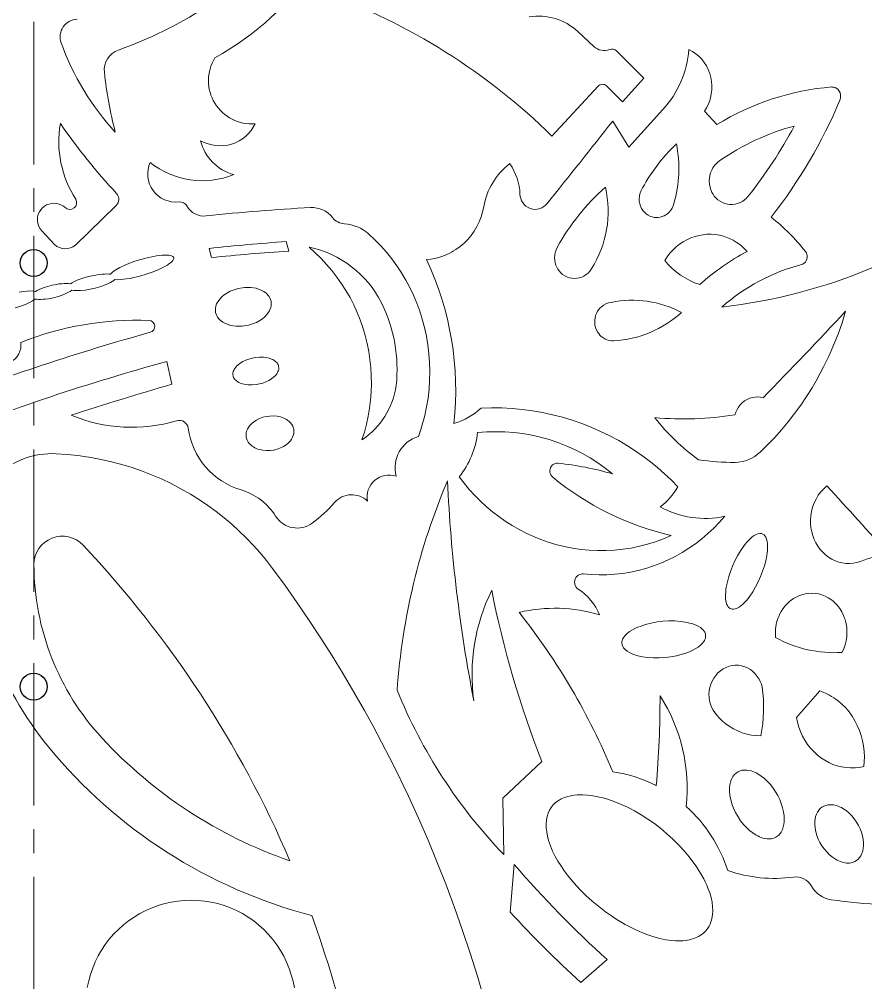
# Model space of a CAD drawing. Extents: x -234 to 858, y -95 to 532.
# Drawn here: x -126.12 to -94.94, y 71.43 to 106.94 of the extents above; entities that cross this region are included whole.
import ezdxf

# ---------------------------------------------------------------- set-up
doc = ezdxf.new("R2010")
doc.units = 0
doc.header["$LTSCALE"] = 7
doc.header["$MEASUREMENT"] = 0
doc.linetypes.add('CENTER2', pattern=[1.125, 0.75, -0.125, 0.125, -0.125])
for name, color, linetype, lineweight in [('1', 1, 'CENTER2', 15), ('3', 3, 'CONTINUOUS', 30), ('8', 250, 'CONTINUOUS', 15)]:
    doc.layers.add(name, color=color, linetype=linetype, lineweight=lineweight)

msp = doc.modelspace()

# ---------------------------------------------------------------- linework, layer by layer
at = {"layer": '1'}
msp.add_line((-125.5869, 7.089), (-125.5869, 136.0255), dxfattribs=at)
at = {"layer": '3'}
for centre in [(-125.5869, 97.9567), (-125.5869, 82.3434)]:
    msp.add_circle(centre, 0.5, dxfattribs=at)
at = {"layer": '8', "ltscale": 0.010154}
msp.add_line((-104.9512, 105.9356), (-105.5455, 106.4894), dxfattribs=at)
at = {"layer": '8', "ltscale": 0.017836}
msp.add_line((-103.1062, 104.7687), (-104.1178, 105.7751), dxfattribs=at)
at = {"layer": '8', "ltscale": 0.014729}
msp.add_line((-103.9026, 103.9002), (-103.1062, 104.7687), dxfattribs=at)
at = {"layer": '8', "ltscale": 0.031327}
msp.add_line((-106.4977, 102.6354), (-104.7949, 104.4742), dxfattribs=at)
at = {"layer": '8', "ltscale": 0.010338}
msp.add_line((-104.4898, 104.4827), (-103.9026, 103.9002), dxfattribs=at)
at = {"layer": '8', "ltscale": 0.023325}
msp.add_line((-102.4151, 103.6145), (-103.6581, 102.2228), dxfattribs=at)
at = {"layer": '8', "ltscale": 0.008452}
msp.add_line((-100.4214, 103.0576), (-100.8758, 103.5583), dxfattribs=at)
at = {"layer": '8', "ltscale": 0.014188}
msp.add_line((-103.6581, 102.2228), (-104.2563, 103.1875), dxfattribs=at)
at = {"layer": '8', "ltscale": 0.026184}
msp.add_line((-124.0498, 98.6129), (-122.5479, 100.0731), dxfattribs=at)
at = {"layer": '8', "ltscale": 0.008656}
msp.add_line((-125.2918, 99.144), (-124.8231, 98.6343), dxfattribs=at)
at = {"layer": '8', "ltscale": 0.004515}
msp.add_line((-116.1905, 98.3953), (-116.2838, 98.7442), dxfattribs=at)
at = {"layer": '8', "ltscale": 0.004397}
msp.add_line((-119.1232, 98.4962), (-119.0413, 98.1542), dxfattribs=at)
at = {"layer": '8', "ltscale": 0.010693}
msp.add_line((-120.6848, 94.3262), (-120.5028, 93.4903), dxfattribs=at)
at = {"layer": '8', "ltscale": 0.016356}
msp.add_line((-96.6239, 82.1884), (-97.4886, 81.2064), dxfattribs=at)
at = {"layer": '8', "ltscale": 0.024661}
msp.add_line((-108.3047, 78.2369), (-106.8686, 79.5897), dxfattribs=at)
at = {"layer": '8', "ltscale": 0.025963}
msp.add_line((-108.2715, 76.1602), (-108.3047, 78.2369), dxfattribs=at)
at = {"layer": '8', "ltscale": 0.022011}
msp.add_line((-107.8849, 75.7903), (-108.0337, 74.0357), dxfattribs=at)
at = {"layer": '8', "ltscale": 0.016071}
msp.add_line((-105.4319, 71.4486), (-104.4559, 72.2855), dxfattribs=at)
at = {"layer": '8'}
for points in [[(-100.8758, 103.5583), (-100.8068, 103.6701), (-100.7473, 103.7877), (-100.6978, 103.9101), (-100.6585, 104.0364), (-100.6262, 104.1868), (-100.6084, 104.3397), (-100.6053, 104.4936), (-100.6168, 104.647), (-100.6429, 104.7983), (-100.6835, 104.9459), (-100.7382, 105.0886), (-100.8057, 105.2232), (-100.886, 105.3501), (-100.9783, 105.4678), (-101.0818, 105.575), (-101.1954, 105.6705), (-101.3181, 105.7532), (-101.4486, 105.8222)], [(-95.8912, 103.9621), (-95.8712, 104.026), (-95.8627, 104.0957), (-95.8673, 104.1656), (-95.8849, 104.2329), (-95.9147, 104.2946), (-95.9555, 104.3486), (-96.0055, 104.3919), (-96.0628, 104.4225), (-96.1256, 104.4399), (-96.1896, 104.4425)], [(-100.3245, 101.7221), (-100.3903, 101.6712), (-100.4511, 101.6137), (-100.5063, 101.5505), (-100.5638, 101.4685), (-100.6122, 101.3797), (-100.6507, 101.2859), (-100.6787, 101.1885), (-100.6959, 101.0885), (-100.7021, 100.9871), (-100.6951, 100.8659), (-100.6726, 100.7471), (-100.6557, 100.6894), (-100.6349, 100.633), (-100.6015, 100.5603), (-100.5618, 100.491), (-100.5161, 100.4258), (-100.4519, 100.3518), (-100.3799, 100.2862), (-100.301, 100.2299), (-100.2163, 100.1837), (-100.1271, 100.1484), (-100.0347, 100.1244), (-99.9402, 100.1122), (-99.8447, 100.1119), (-99.7497, 100.1235), (-99.6565, 100.1469), (-99.5667, 100.1817), (-99.4814, 100.2275), (-99.4018, 100.2832), (-99.3289, 100.3482), (-99.2639, 100.4211)], [(-106.6721, 100.1483), (-106.7283, 100.0876), (-106.7934, 100.0353), (-106.8657, 99.9927), (-106.9431, 99.9611), (-107.0234, 99.9416), (-107.114, 99.9345), (-107.2043, 99.9428), (-107.2932, 99.9663), (-107.3779, 100.0043), (-107.4552, 100.0556), (-107.5223, 100.1182), (-107.5721, 100.1816), (-107.613, 100.2523), (-107.6441, 100.3285), (-107.6644, 100.408), (-107.6735, 100.4887)], [(-103.2228, 100.6027), (-103.2559, 100.5108), (-103.2762, 100.4151), (-103.2832, 100.3235), (-103.2784, 100.231), (-103.2619, 100.1397), (-103.2342, 100.0518), (-103.1956, 99.9695), (-103.147, 99.8938), (-103.0886, 99.8254), (-103.0215, 99.7654), (-102.9471, 99.7151), (-102.867, 99.6759), (-102.7976, 99.6526), (-102.726, 99.6377), (-102.6529, 99.6315), (-102.5789, 99.6342), (-102.5053, 99.6455), (-102.4337, 99.6654), (-102.3651, 99.6933), (-102.3003, 99.7291), (-102.2399, 99.7723), (-102.1738, 99.8334), (-102.1156, 99.9038), (-102.0666, 99.9816), (-102.0282, 100.0647), (-102.001, 100.1515)], [(-124.4261, 100.0002), (-124.4904, 100.0509), (-124.5613, 100.0928), (-124.6483, 100.1288), (-124.7399, 100.151), (-124.834, 100.1588), (-124.9287, 100.1519), (-125.0219, 100.1308), (-125.1098, 100.0963), (-125.1906, 100.049), (-125.2634, 99.9897), (-125.3262, 99.9193), (-125.3778, 99.8396), (-125.4164, 99.7538), (-125.441, 99.6638), (-125.4512, 99.5715), (-125.4466, 99.4785), (-125.4276, 99.3869), (-125.3948, 99.2987), (-125.3491, 99.217), (-125.2918, 99.144)], [(-109.0087, 100.0312), (-109.0493, 99.841), (-109.105, 99.6548), (-109.1757, 99.4738), (-109.2608, 99.2992), (-109.3598, 99.1322), (-109.472, 98.9739), (-109.533, 98.8984), (-109.597, 98.8254), (-109.6637, 98.7554), (-109.7333, 98.6882), (-109.8796, 98.5635), (-110.0355, 98.4514), (-110.1169, 98.4003), (-110.2003, 98.3526), (-110.2854, 98.3086), (-110.3723, 98.2681), (-110.5147, 98.211), (-110.6606, 98.1636), (-110.8092, 98.1261), (-110.9601, 98.0987), (-111.1124, 98.0815)], [(-111.4113, 91.5671), (-111.3248, 91.821), (-111.2481, 92.0782), (-111.1814, 92.3381), (-111.1137, 92.6586), (-111.061, 92.9819), (-111.0236, 93.3073), (-111.0015, 93.634), (-110.9948, 93.9614), (-111.0034, 94.2887), (-111.0275, 94.6152), (-111.0669, 94.9401), (-111.1216, 95.2627), (-111.1914, 95.5824), (-111.2727, 95.8857), (-111.3677, 96.1849), (-111.4762, 96.4793), (-111.5981, 96.7684), (-111.7331, 97.0515), (-111.881, 97.3279), (-112.0415, 97.5973), (-112.2142, 97.8588), (-112.3989, 98.112), (-112.5952, 98.3564), (-112.8026, 98.5913), (-113.0208, 98.8163), (-113.2492, 99.0309)], [(-99.3063, 98.3821), (-99.3662, 98.4471), (-99.4288, 98.5092), (-99.5164, 98.5873), (-99.6084, 98.6596), (-99.7045, 98.7259), (-99.8171, 98.793), (-99.934, 98.8518), (-100.0545, 98.9021), (-100.1782, 98.9435), (-100.3251, 98.9802), (-100.4744, 99.0044), (-100.6253, 99.016), (-100.7769, 99.0149), (-100.928, 99.0012), (-101.0777, 98.9749), (-101.2252, 98.9363), (-101.376, 98.883), (-101.5221, 98.8169), (-101.6627, 98.7385), (-101.7968, 98.6485), (-101.9236, 98.5475), (-102.0421, 98.4362), (-102.1517, 98.3154), (-102.2517, 98.186), (-102.3415, 98.0488)], [(-115.4432, 98.5369), (-115.2181, 98.3372), (-115.0026, 98.1273), (-114.7971, 97.9076), (-114.6021, 97.6786), (-114.4181, 97.4408), (-114.2453, 97.1947), (-114.0841, 96.9409), (-113.9349, 96.6798), (-113.798, 96.4121), (-113.6735, 96.1383), (-113.5618, 95.859), (-113.4631, 95.5748), (-113.3775, 95.2864), (-113.3054, 94.9951), (-113.2467, 94.7008), (-113.2015, 94.4041), (-113.1698, 94.1055), (-113.1518, 93.8058), (-113.1473, 93.5054), (-113.1565, 93.2052), (-113.1794, 92.9057), (-113.2157, 92.6075), (-113.2656, 92.3112), (-113.3288, 92.0175), (-113.4053, 91.7269), (-113.4949, 91.4401)], [(-106.3025, 98.5342), (-106.3466, 98.4401), (-106.378, 98.3409), (-106.3951, 98.2474), (-106.4009, 98.1523), (-106.3953, 98.057), (-106.3785, 97.9634), (-106.3506, 97.8729), (-106.3194, 97.8011), (-106.281, 97.7327), (-106.2361, 97.6689), (-106.1741, 97.5992), (-106.1039, 97.5379), (-106.0267, 97.4859), (-105.9439, 97.4442), (-105.8566, 97.4136), (-105.7662, 97.3948), (-105.6733, 97.3878), (-105.5799, 97.3929), (-105.4881, 97.4099), (-105.3999, 97.4384), (-105.3161, 97.4781), (-105.2376, 97.5284), (-105.1657, 97.5882), (-105.1016, 97.6566), (-105.0462, 97.7323)], [(-97.3, 97.9005), (-97.2497, 97.9194), (-97.2008, 97.9507), (-97.159, 97.9923), (-97.1259, 98.0424), (-97.1026, 98.0989), (-97.0905, 98.1589), (-97.0899, 98.2198), (-97.101, 98.2796), (-97.123, 98.3362), (-97.155, 98.386)], [(-122.5922, 97.3472), (-122.4922, 97.3427), (-122.3827, 97.3463), (-122.2742, 97.3558), (-122.1622, 97.3704), (-122.0328, 97.392), (-121.9022, 97.4184), (-121.6733, 97.4744), (-121.4455, 97.5415), (-121.2212, 97.6189), (-121.004, 97.7064), (-120.8998, 97.7537), (-120.8002, 97.8033), (-120.6636, 97.8807), (-120.6025, 97.9207), (-120.5476, 97.9614), (-120.5001, 98.0027), (-120.462, 98.044), (-120.4435, 98.0703), (-120.4306, 98.0958), (-120.423, 98.1281), (-120.4271, 98.1574), (-120.4431, 98.1829), (-120.46, 98.1976), (-120.4812, 98.2103), (-120.5367, 98.2302), (-120.6057, 98.2427), (-120.6766, 98.2482), (-120.7533, 98.249), (-120.8525, 98.2445), (-120.9552, 98.2349), (-121.0656, 98.2201), (-121.1782, 98.2011), (-121.4068, 98.1525), (-121.6363, 98.0917), (-121.8636, 98.0201), (-122.0857, 97.9385), (-122.2549, 97.8672), (-122.4132, 97.7908), (-122.5588, 97.708), (-122.6245, 97.6643), (-122.6828, 97.6199), (-122.7236, 97.5832), (-122.7564, 97.5469)], [(-122.7564, 97.5469), (-122.8243, 97.5516), (-122.8962, 97.5527), (-122.982, 97.5498), (-123.0703, 97.5434), (-123.1829, 97.5306), (-123.2966, 97.5133), (-123.5014, 97.4721), (-123.7034, 97.4189), (-123.8124, 97.3845), (-123.9184, 97.3464), (-124.0037, 97.3117), (-124.0846, 97.2746), (-124.1661, 97.231), (-124.2368, 97.1849)], [(-124.1835, 96.9527), (-124.1129, 96.9431), (-124.0355, 96.9387), (-123.9534, 96.9387), (-123.868, 96.9427), (-123.6917, 96.9607), (-123.5082, 96.9908), (-123.3255, 97.031), (-123.147, 97.0802), (-122.9758, 97.1382), (-122.8267, 97.2003), (-122.7575, 97.2345), (-122.6938, 97.2707), (-122.6379, 97.3084), (-122.5922, 97.3472)], [(-125.5167, 96.9086), (-125.6005, 96.9233), (-125.696, 96.9284), (-125.8316, 96.923), (-125.9745, 96.9066), (-126.1207, 96.8811)], [(-125.528, 96.63), (-125.471, 96.6211), (-125.4093, 96.6162), (-125.3285, 96.615), (-125.2444, 96.6185), (-125.1463, 96.6274), (-125.0468, 96.6409), (-124.8594, 96.6772), (-124.6744, 96.7262), (-124.576, 96.7581), (-124.4802, 96.7937), (-124.3995, 96.8279), (-124.3232, 96.8649), (-124.2483, 96.9074), (-124.1835, 96.9527)], [(-124.2368, 97.1849), (-124.3104, 97.1957), (-124.3907, 97.2001), (-124.4665, 97.1995), (-124.5448, 97.195), (-124.6434, 97.1849), (-124.7439, 97.1703), (-124.911, 97.1371), (-125.0754, 97.094), (-125.2341, 97.0415), (-125.3835, 96.9798), (-125.4528, 96.9454), (-125.5167, 96.9086)], [(-116.8437, 96.5517), (-116.8603, 96.6125), (-116.8848, 96.6706), (-116.9169, 96.7258), (-116.956, 96.7775), (-116.9896, 96.8137), (-117.0266, 96.8477), (-117.1094, 96.9082), (-117.2022, 96.9584), (-117.3027, 96.9984), (-117.3965, 97.0252), (-117.4939, 97.0443), (-117.5939, 97.0556), (-117.6686, 97.0592), (-117.7439, 97.0588), (-117.822, 97.0542), (-117.9, 97.0456), (-118.0523, 97.0171), (-118.2005, 96.9737), (-118.2728, 96.9464), (-118.3433, 96.9154), (-118.4103, 96.8815), (-118.475, 96.8441), (-118.5702, 96.779), (-118.6569, 96.7061), (-118.7331, 96.6258), (-118.7971, 96.5391), (-118.8237, 96.4936), (-118.8466, 96.4469), (-118.8746, 96.3692), (-118.891, 96.2895), (-118.8948, 96.2096), (-118.8856, 96.1315)], [(-126.2672, 96.2997), (-126.0611, 96.365), (-125.9613, 96.4021), (-125.8644, 96.4421), (-125.7413, 96.4999), (-125.6276, 96.5626), (-125.528, 96.63)], [(-118.8856, 96.1315), (-118.8688, 96.0707), (-118.8442, 96.0125), (-118.812, 95.9573), (-118.7727, 95.9056), (-118.739, 95.8694), (-118.7019, 95.8355), (-118.6188, 95.775), (-118.5258, 95.7247), (-118.4251, 95.6848), (-118.3311, 95.6579), (-118.2336, 95.639), (-118.1336, 95.6276), (-118.0588, 95.6241), (-117.9836, 95.6245), (-117.9055, 95.629), (-117.8276, 95.6376), (-117.6754, 95.6661), (-117.5274, 95.7095), (-117.4553, 95.7368), (-117.385, 95.7677), (-117.318, 95.8017), (-117.2535, 95.8391), (-117.1584, 95.9042), (-117.072, 95.9772), (-116.9959, 96.0574), (-116.9322, 96.1441), (-116.9056, 96.1896), (-116.8828, 96.2363), (-116.8548, 96.314), (-116.8384, 96.3937), (-116.8346, 96.4736), (-116.8437, 96.5517)], [(-104.3139, 96.5051), (-104.4114, 96.486), (-104.506, 96.4518), (-104.5954, 96.4035), (-104.6767, 96.3428), (-104.7285, 96.2929), (-104.7748, 96.2378), (-104.8154, 96.1783), (-104.8562, 96.1009), (-104.8878, 96.0185), (-104.9095, 95.9327), (-104.9211, 95.8453), (-104.922, 95.758), (-104.9125, 95.6714), (-104.8926, 95.5864), (-104.8627, 95.5041), (-104.8232, 95.426), (-104.7747, 95.3536), (-104.7286, 95.2994), (-104.6773, 95.2504), (-104.6213, 95.2073), (-104.5487, 95.1639), (-104.4709, 95.1299), (-104.3895, 95.106), (-104.3064, 95.093), (-104.223, 95.0909)], [(-98.8222, 90.9916), (-98.5506, 91.2566), (-98.288, 91.5312), (-98.0347, 91.8151), (-97.791, 92.108), (-97.557, 92.4094), (-97.333, 92.719), (-97.1192, 93.0364), (-96.9157, 93.3612), (-96.7676, 93.6134), (-96.6258, 93.8695), (-96.4902, 94.1293), (-96.3926, 94.3265), (-96.2986, 94.5256), (-96.2082, 94.7265), (-96.1213, 94.9293), (-95.9586, 95.3397), (-95.8105, 95.7563), (-95.6773, 96.1784)], [(-116.5642, 94.1461), (-116.5731, 94.1797), (-116.586, 94.2121), (-116.6028, 94.2433), (-116.6233, 94.2728), (-116.6743, 94.3266), (-116.7368, 94.3728), (-116.7781, 94.3964), (-116.8222, 94.4172), (-116.9173, 94.4504), (-117.0191, 94.4731), (-117.1254, 94.4855), (-117.1979, 94.4885), (-117.2712, 94.4874), (-117.4182, 94.4736), (-117.5405, 94.4506), (-117.6598, 94.4176), (-117.7748, 94.3747), (-117.884, 94.3221), (-117.982, 94.2619), (-118.0697, 94.1932), (-118.1102, 94.1544), (-118.1466, 94.1135), (-118.1761, 94.0742), (-118.2012, 94.0333), (-118.2194, 93.996), (-118.2336, 93.9578), (-118.2455, 93.906), (-118.2488, 93.8545), (-118.2434, 93.8043)], [(-118.2434, 93.8043), (-118.2344, 93.7707), (-118.2214, 93.7382), (-118.2046, 93.7071), (-118.184, 93.6775), (-118.1328, 93.6237), (-118.0702, 93.5775), (-118.0287, 93.554), (-117.9845, 93.5332), (-117.8893, 93.4999), (-117.7874, 93.4773), (-117.6809, 93.4649), (-117.6084, 93.4619), (-117.5351, 93.463), (-117.3881, 93.4768), (-117.2659, 93.4998), (-117.1467, 93.5328), (-117.0319, 93.5756), (-116.9229, 93.6283), (-116.8251, 93.6885), (-116.7376, 93.7571), (-116.6971, 93.796), (-116.6608, 93.8369), (-116.6314, 93.8762), (-116.6064, 93.9171), (-116.5882, 93.9544), (-116.5741, 93.9926), (-116.5622, 94.0444), (-116.5588, 94.0959), (-116.5642, 94.1461)], [(-98.721, 92.9894), (-98.8153, 93.0113), (-98.9123, 93.0212), (-99.01, 93.019), (-99.1062, 93.0046), (-99.2087, 92.9754), (-99.3069, 92.9325), (-99.3994, 92.8769), (-99.4846, 92.8097), (-99.5612, 92.7319), (-99.6247, 92.6498), (-99.6792, 92.5599), (-99.7235, 92.4643), (-99.757, 92.3648)], [(-116.0068, 91.8168), (-116.0183, 91.8713), (-116.0445, 91.9424), (-116.0821, 92.0092), (-116.1301, 92.0708), (-116.1872, 92.1264), (-116.2284, 92.1587), (-116.2724, 92.1882), (-116.3224, 92.2165), (-116.375, 92.2414), (-116.4327, 92.2639), (-116.4924, 92.2828), (-116.5561, 92.2984), (-116.6212, 92.3101), (-116.7515, 92.3218), (-116.8833, 92.3188), (-117.0145, 92.3016), (-117.1435, 92.2703), (-117.2678, 92.2254), (-117.3845, 92.1673), (-117.4392, 92.1335), (-117.491, 92.0966), (-117.5374, 92.0587), (-117.5805, 92.0181), (-117.6334, 91.9589), (-117.6786, 91.8955), (-117.7152, 91.8284), (-117.7416, 91.7602), (-117.7581, 91.6897), (-117.7641, 91.6186), (-117.7592, 91.5486)], [(-109.0982, 92.6118), (-108.7193, 92.6211), (-108.3409, 92.6156), (-107.9633, 92.5953), (-107.5873, 92.5601), (-107.2134, 92.5102), (-106.8422, 92.4455), (-106.4742, 92.3661), (-106.11, 92.2722), (-105.7502, 92.1639), (-105.3953, 92.0413), (-105.0458, 91.9046), (-104.7022, 91.7539), (-104.3652, 91.5897), (-104.0351, 91.412), (-103.7125, 91.2211), (-103.4248, 91.0356), (-103.1438, 90.8394), (-102.87, 90.6329), (-102.6036, 90.4163), (-102.3453, 90.1902), (-102.0953, 89.9548), (-101.8541, 89.7105)], [(-117.7592, 91.5486), (-117.7475, 91.494), (-117.7212, 91.4229), (-117.6834, 91.3561), (-117.6353, 91.2945), (-117.5779, 91.2389), (-117.5367, 91.2066), (-117.4926, 91.1772), (-117.4425, 91.1488), (-117.3897, 91.1239), (-117.332, 91.1014), (-117.2722, 91.0826), (-117.2084, 91.0669), (-117.1433, 91.0552), (-117.0129, 91.0436), (-116.8812, 91.0466), (-116.7501, 91.0638), (-116.6212, 91.0951), (-116.4972, 91.14), (-116.4378, 91.1674), (-116.3807, 91.198), (-116.3261, 91.2318), (-116.2744, 91.2687), (-116.2281, 91.3067), (-116.1851, 91.3472), (-116.1324, 91.4065), (-116.0873, 91.4699), (-116.0508, 91.537), (-116.0244, 91.6052), (-116.0079, 91.6756), (-116.0019, 91.7467), (-116.0068, 91.8168)], [(-116.7839, 86.6983), (-117.0091, 86.991), (-117.2448, 87.2759), (-117.4908, 87.5527), (-117.7466, 87.8207), (-118.0118, 88.0794), (-118.2878, 88.3304), (-118.5725, 88.5711), (-118.8653, 88.8013), (-119.1662, 89.0209), (-119.4749, 89.2298), (-119.8144, 89.4417), (-120.1618, 89.6406), (-120.5167, 89.8262), (-120.8786, 89.9982), (-121.247, 90.1565), (-121.6212, 90.3007), (-122.0008, 90.4307), (-122.3852, 90.5464), (-122.7738, 90.6475), (-123.1661, 90.7339), (-123.5615, 90.8054), (-123.9594, 90.8621), (-124.3593, 90.9038), (-124.7604, 90.9304)], [(-106.4675, 90.0637), (-106.506, 90.102), (-106.537, 90.1482), (-106.559, 90.1996), (-106.5708, 90.2534), (-106.5722, 90.3088), (-106.563, 90.3644), (-106.5438, 90.4176), (-106.5155, 90.4653), (-106.4834, 90.5019), (-106.4452, 90.5327), (-106.4021, 90.5563), (-106.3576, 90.5716), (-106.3115, 90.5792), (-106.2655, 90.5785)], [(-109.9113, 90.0775), (-109.7319, 89.8416), (-109.5422, 89.6137), (-109.3426, 89.3941), (-109.1337, 89.1838), (-108.9163, 88.9833), (-108.6908, 88.7931), (-108.4562, 88.6124), (-108.214, 88.4426), (-107.9647, 88.2839), (-107.7088, 88.1369), (-107.447, 88.0017), (-107.1795, 87.8787), (-106.9072, 87.7681), (-106.6303, 87.6702), (-106.3497, 87.5852), (-106.0469, 87.5091), (-105.7411, 87.448), (-105.4331, 87.4023), (-105.1235, 87.372), (-104.8131, 87.3572), (-104.5027, 87.358), (-104.1929, 87.3744), (-103.8846, 87.4063), (-103.5784, 87.4537), (-103.275, 87.5165), (-102.9753, 87.5946), (-102.6798, 87.6877), (-102.3893, 87.7956), (-102.1044, 87.9181)], [(-96.3653, 89.7439), (-96.445, 89.6762), (-96.5202, 89.6027), (-96.5905, 89.5238), (-96.6399, 89.4613), (-96.6862, 89.3962), (-96.7691, 89.2591), (-96.8387, 89.1137), (-96.8943, 88.9617), (-96.9353, 88.8047), (-96.9614, 88.6442), (-96.9721, 88.4958), (-96.97, 88.3471), (-96.9553, 88.1993), (-96.9279, 88.0537), (-96.8881, 87.9114), (-96.8361, 87.7738), (-96.7723, 87.642), (-96.6972, 87.5173), (-96.6114, 87.4008), (-96.5173, 87.2954), (-96.4143, 87.2001), (-96.3032, 87.1159), (-96.185, 87.0436), (-96.0609, 86.984), (-95.9318, 86.9377), (-95.8001, 86.9056), (-95.6661, 86.8875), (-95.5311, 86.8838), (-95.3964, 86.8943), (-95.2633, 86.9191), (-95.1331, 86.9578)], [(-100.1301, 88.6231), (-100.3265, 88.4006), (-100.5327, 88.188), (-100.7484, 87.9858), (-100.9731, 87.7944), (-101.2064, 87.6143), (-101.4478, 87.446), (-101.6969, 87.2898), (-101.953, 87.1462), (-102.2156, 87.0156), (-102.4842, 86.8982), (-102.7581, 86.7943), (-103.0368, 86.7043), (-103.3178, 86.6287), (-103.6021, 86.5671), (-103.8893, 86.5197), (-104.1785, 86.4866), (-104.4692, 86.4678), (-104.7607, 86.4634), (-105.0522, 86.4735), (-105.3432, 86.4978)], [(-98.7259, 87.9706), (-98.752, 87.9816), (-98.7797, 87.9888), (-98.8109, 87.9924), (-98.8434, 87.9919), (-98.9087, 87.9793), (-98.9768, 87.9527), (-99.0461, 87.9138), (-99.1157, 87.8642), (-99.1674, 87.821), (-99.2184, 87.7735), (-99.3178, 87.6675), (-99.379, 87.5936), (-99.4385, 87.5154), (-99.5519, 87.3482), (-99.6572, 87.1699), (-99.7536, 86.9833), (-99.8407, 86.7906), (-99.9175, 86.5939), (-99.9819, 86.3996), (-100.0343, 86.2062), (-100.0732, 86.0147), (-100.0871, 85.9202), (-100.0968, 85.8271), (-100.1017, 85.7406), (-100.1021, 85.6566), (-100.0975, 85.5765), (-100.0876, 85.5008), (-100.066, 85.4117), (-100.0513, 85.3713), (-100.0338, 85.3343), (-100.0034, 85.2874), (-99.9672, 85.2496), (-99.9259, 85.2222)], [(-99.9259, 85.2222), (-99.8995, 85.2112), (-99.8716, 85.204), (-99.8402, 85.2003), (-99.8075, 85.2009), (-99.7418, 85.2135), (-99.6734, 85.2401), (-99.6039, 85.2791), (-99.5343, 85.3287), (-99.4825, 85.3718), (-99.4314, 85.4193), (-99.332, 85.5253), (-99.2709, 85.5993), (-99.2115, 85.6775), (-99.0984, 85.8446), (-98.9936, 86.023), (-98.8976, 86.2096), (-98.8111, 86.4023), (-98.7347, 86.599), (-98.6708, 86.7933), (-98.6188, 86.9868), (-98.5801, 87.1782), (-98.5663, 87.2727), (-98.5567, 87.3658), (-98.5518, 87.4527), (-98.5514, 87.5371), (-98.5559, 87.6168), (-98.5657, 87.692), (-98.587, 87.7811), (-98.6016, 87.8214), (-98.6189, 87.8585), (-98.649, 87.9054), (-98.6848, 87.9432), (-98.7259, 87.9706)], [(-108.9893, 70.8199), (-109.2404, 71.673), (-109.5065, 72.5214), (-109.7874, 73.3649), (-110.0831, 74.2032), (-110.3937, 75.036), (-110.7189, 75.8631), (-111.059, 76.6842), (-111.4136, 77.4991), (-111.5965, 77.9043), (-111.7831, 78.3079), (-111.9731, 78.7093), (-112.1667, 79.109), (-112.464, 79.7057), (-112.7694, 80.2982), (-113.083, 80.8866), (-113.4045, 81.4708), (-113.7897, 82.1467), (-114.1857, 82.8166), (-114.5924, 83.4802), (-115.0098, 84.1373), (-115.4377, 84.7878), (-115.8761, 85.4316), (-116.3249, 86.0685), (-116.7839, 86.6983)], [(-105.3432, 86.4978), (-105.3785, 86.4994), (-105.4139, 86.4964), (-105.471, 86.4815), (-105.525, 86.4541), (-105.5728, 86.4163), (-105.6114, 86.3702), (-105.64, 86.3168), (-105.6581, 86.2575), (-105.6646, 86.1957), (-105.6591, 86.1351), (-105.6419, 86.0775), (-105.6132, 86.0236), (-105.5747, 85.9765), (-105.5286, 85.9393)], [(-95.8124, 83.6067), (-95.7491, 83.7417), (-95.6989, 83.8828), (-95.6604, 84.0369), (-95.6372, 84.1943), (-95.6296, 84.3535), (-95.6377, 84.5125), (-95.6613, 84.6695), (-95.679, 84.747), (-95.7005, 84.8234), (-95.7257, 84.8978), (-95.7545, 84.9706), (-95.8194, 85.1042), (-95.897, 85.2297), (-95.9865, 85.3457), (-96.0871, 85.4509), (-96.1415, 85.4991), (-96.1983, 85.5441), (-96.2568, 85.5853), (-96.3174, 85.6231), (-96.4305, 85.6816), (-96.5485, 85.728), (-96.6704, 85.7617), (-96.795, 85.7823), (-96.9211, 85.7896), (-97.0474, 85.7836), (-97.1727, 85.7643), (-97.2959, 85.732), (-97.3983, 85.6945), (-97.4975, 85.648), (-97.5929, 85.5931), (-97.6839, 85.5301), (-97.7418, 85.4839), (-97.7973, 85.4345), (-97.9006, 85.3265), (-97.9926, 85.2076), (-98.0492, 85.1199), (-98.0996, 85.0281), (-98.1438, 84.9327), (-98.1726, 84.8593), (-98.1977, 84.7843), (-98.2191, 84.7078), (-98.2366, 84.6302), (-98.2599, 84.4731), (-98.2673, 84.3143), (-98.2589, 84.1558)], [(-100.834, 84.2327), (-100.8444, 84.291), (-100.8664, 84.3473), (-100.8994, 84.4008), (-100.926, 84.4335), (-100.9565, 84.4648), (-101.0283, 84.5227), (-101.1125, 84.5743), (-101.1816, 84.6084), (-101.2553, 84.6389), (-101.3347, 84.6664), (-101.4173, 84.6903), (-101.5874, 84.7275), (-101.7634, 84.7522), (-101.9749, 84.7669), (-102.1905, 84.7673), (-102.4078, 84.7542), (-102.6248, 84.7278), (-102.8389, 84.6883), (-103.0474, 84.6357), (-103.1506, 84.6036), (-103.2512, 84.568), (-103.3369, 84.5336), (-103.4197, 84.4964), (-103.5317, 84.4381), (-103.635, 84.3736), (-103.7269, 84.3032), (-103.7965, 84.2363), (-103.8529, 84.1656), (-103.8755, 84.129), (-103.8938, 84.0918), (-103.9114, 84.0416), (-103.9206, 83.9911), (-103.9211, 83.9409)], [(-103.9211, 83.9409), (-103.9105, 83.8825), (-103.8879, 83.826), (-103.8542, 83.7725), (-103.827, 83.7398), (-103.7958, 83.7085), (-103.7228, 83.6506), (-103.6372, 83.599), (-103.5673, 83.565), (-103.4927, 83.5347), (-103.4121, 83.5071), (-103.3283, 83.4831), (-103.1565, 83.446), (-102.9792, 83.4213), (-102.7669, 83.4067), (-102.5511, 83.4063), (-102.3339, 83.4194), (-102.1176, 83.4457), (-101.9043, 83.4852), (-101.697, 83.5379), (-101.5951, 83.5698), (-101.4959, 83.6053), (-101.4107, 83.6397), (-101.3285, 83.6772), (-101.2178, 83.7355), (-101.116, 83.7999), (-101.0254, 83.8704), (-100.9568, 83.9373), (-100.9012, 84.0081), (-100.879, 84.0447), (-100.861, 84.0818), (-100.8437, 84.132), (-100.8346, 84.1825), (-100.834, 84.2327)], [(-98.7545, 82.3301), (-98.7827, 82.4314), (-98.82, 82.5293), (-98.8664, 82.6229), (-98.9313, 82.7254), (-99.0072, 82.8194), (-99.0926, 82.9028), (-99.1865, 82.9747), (-99.2885, 83.0346), (-99.3965, 83.0811), (-99.509, 83.1135), (-99.6245, 83.1312), (-99.7417, 83.134), (-99.8589, 83.122), (-99.9736, 83.0953), (-100.0846, 83.0543), (-100.1911, 82.9992), (-100.291, 82.9312), (-100.3821, 82.8518), (-100.4645, 82.7611), (-100.5367, 82.6604), (-100.5974, 82.552), (-100.6459, 82.437), (-100.6815, 82.3169), (-100.7038, 82.1931), (-100.7127, 82.0679), (-100.708, 81.9429), (-100.6897, 81.8194), (-100.6586, 81.7006), (-100.6149, 81.586), (-100.5593, 81.4781)], [(-95.004, 79.4038), (-94.9906, 79.5829), (-94.9882, 79.7625), (-94.9983, 79.9616), (-95.0219, 80.1592), (-95.059, 80.3542), (-95.1093, 80.5456), (-95.1727, 80.7324), (-95.249, 80.9134), (-95.3377, 81.0876), (-95.4386, 81.2539), (-95.5512, 81.4112), (-95.6764, 81.5602), (-95.8124, 81.6981), (-95.9583, 81.8238), (-96.0349, 81.882), (-96.1137, 81.9367), (-96.1942, 81.9878), (-96.2767, 82.0353), (-96.3896, 82.0931), (-96.5055, 82.1441), (-96.6239, 82.1884)], [(-100.5593, 81.4781), (-100.4969, 81.3916), (-100.4305, 81.3083), (-100.3243, 81.1895), (-100.2106, 81.0791), (-100.0898, 80.9775), (-99.9625, 80.8853), (-99.8112, 80.7927), (-99.6533, 80.7135), (-99.4898, 80.6481), (-99.3217, 80.5972), (-99.1504, 80.5611), (-98.9768, 80.54), (-98.8023, 80.5343)], [(-97.4886, 81.2064), (-97.4508, 81.0305), (-97.4005, 80.858), (-97.3373, 80.6885), (-97.262, 80.5248), (-97.175, 80.3681), (-97.077, 80.2195), (-96.9695, 80.0812), (-96.8522, 79.9525), (-96.7257, 79.8342), (-96.5909, 79.7272), (-96.4484, 79.6321), (-96.2993, 79.5499), (-96.1459, 79.4817), (-95.988, 79.4272), (-95.8265, 79.3868), (-95.6625, 79.3608), (-95.4971, 79.3494), (-95.3315, 79.3529), (-95.1667, 79.3711), (-95.004, 79.4038)], [(-98.1781, 76.8444), (-98.1429, 76.8752), (-98.1104, 76.9094), (-98.0802, 76.9474), (-98.0528, 76.9885), (-98.0074, 77.0781), (-97.9737, 77.1768), (-97.9515, 77.2826), (-97.9432, 77.3529), (-97.9392, 77.4249), (-97.9395, 77.5009), (-97.944, 77.5779), (-97.9646, 77.7308), (-97.9995, 77.8841), (-98.0472, 78.036), (-98.1074, 78.1862), (-98.1787, 78.3328), (-98.2604, 78.4743), (-98.3515, 78.6092), (-98.4512, 78.7362), (-98.5563, 78.8515), (-98.6684, 78.9568), (-98.7866, 79.0505), (-98.9101, 79.1306), (-98.9734, 79.165), (-99.0376, 79.1952), (-99.0979, 79.2193), (-99.1586, 79.2393), (-99.2397, 79.259), (-99.3201, 79.2703), (-99.3993, 79.2725), (-99.4855, 79.2636), (-99.5677, 79.2423), (-99.6443, 79.2085), (-99.7142, 79.1623)], [(-99.7142, 79.1623), (-99.7733, 79.1078), (-99.8286, 79.0377), (-99.874, 78.9576), (-99.9093, 78.8693), (-99.9346, 78.7741), (-99.9456, 78.7102), (-99.9527, 78.6445), (-99.9561, 78.5721), (-99.9553, 78.4984), (-99.9426, 78.3545), (-99.9292, 78.2718), (-99.9116, 78.1891), (-99.8646, 78.0244), (-99.8032, 77.8621), (-99.7286, 77.704), (-99.6421, 77.5517), (-99.5447, 77.4066), (-99.4374, 77.2702), (-99.3317, 77.155), (-99.2193, 77.0498), (-99.1008, 76.9562), (-98.9773, 76.8761), (-98.914, 76.8417), (-98.8499, 76.8115), (-98.7898, 76.7874), (-98.7293, 76.7674), (-98.6487, 76.7477), (-98.5687, 76.7365), (-98.4902, 76.7342), (-98.4046, 76.7431), (-98.3232, 76.7644), (-98.2473, 76.7983), (-98.1781, 76.8444)], [(-100.7532, 73.4414), (-100.7082, 73.5146), (-100.6696, 73.5923), (-100.6375, 73.6741), (-100.6176, 73.738), (-100.6014, 73.8038), (-100.5797, 73.9406), (-100.5721, 74.0833), (-100.5778, 74.2307), (-100.5992, 74.3994), (-100.6353, 74.5712), (-100.6852, 74.7449), (-100.7478, 74.9195), (-100.7959, 75.0355), (-100.8488, 75.1512), (-100.9067, 75.2672), (-100.9689, 75.3826), (-101.105, 75.61), (-101.1832, 75.7287), (-101.2652, 75.8462), (-101.4402, 76.0768), (-101.6285, 76.301), (-101.8286, 76.5179), (-102.0393, 76.7267), (-102.2594, 76.9268), (-102.488, 77.1176), (-102.7215, 77.2963), (-102.9617, 77.4648), (-103.2079, 77.6221), (-103.4593, 77.7676), (-103.7151, 77.9004), (-103.9742, 78.0192), (-104.2356, 78.1229), (-104.4866, 78.2066), (-104.6131, 78.2426), (-104.7394, 78.2742), (-104.8633, 78.3009), (-104.9866, 78.3228), (-105.183, 78.3475), (-105.3753, 78.3585), (-105.4695, 78.3584), (-105.5622, 78.3545), (-105.6828, 78.3431), (-105.7996, 78.3243), (-105.9121, 78.2981), (-106.0372, 78.2575), (-106.1545, 78.206), (-106.2627, 78.1437), (-106.361, 78.0704), (-106.4482, 77.9866), (-106.5236, 77.8926)], [(-106.5236, 77.8926), (-106.5862, 77.7898), (-106.6361, 77.6784), (-106.673, 77.5595), (-106.6971, 77.4344), (-106.7089, 77.2916), (-106.7064, 77.1437), (-106.6901, 76.9916), (-106.6609, 76.8367), (-106.6197, 76.68), (-106.5883, 76.5815), (-106.5527, 76.4828), (-106.4701, 76.2857), (-106.3733, 76.0896), (-106.2782, 75.9198), (-106.1742, 75.7518), (-106.0619, 75.5859), (-105.9726, 75.4631), (-105.8794, 75.3418), (-105.6818, 75.1046), (-105.471, 74.8751), (-105.2487, 74.6542), (-105.0161, 74.4427), (-104.7746, 74.2413), (-104.5253, 74.0508), (-104.2691, 73.8718), (-104.1295, 73.781), (-103.9882, 73.6939), (-103.7975, 73.5837), (-103.6043, 73.4805), (-103.4092, 73.385), (-103.1877, 73.2873), (-102.9651, 73.2008), (-102.7423, 73.1266), (-102.5203, 73.0657), (-102.3004, 73.0194), (-102.1918, 73.0021), (-102.0843, 72.9889), (-101.943, 72.9781), (-101.8046, 72.9752), (-101.6697, 72.9808), (-101.5057, 73.0006), (-101.4266, 73.016), (-101.3497, 73.0352), (-101.2754, 73.0583), (-101.2037, 73.0852), (-101.0952, 73.1366), (-100.9951, 73.198), (-100.9042, 73.2695), (-100.8234, 73.3508), (-100.7532, 73.4414)], [(-96.6102, 77.8542), (-96.6675, 77.7921), (-96.7161, 77.7205), (-96.7551, 77.6411), (-96.7821, 77.5631), (-96.8013, 77.4804), (-96.8127, 77.3939), (-96.8163, 77.3273), (-96.8158, 77.26), (-96.8031, 77.1244), (-96.7767, 76.9915), (-96.7376, 76.8595), (-96.6867, 76.73), (-96.6251, 76.6045), (-96.5539, 76.4844), (-96.4694, 76.3651), (-96.3759, 76.254), (-96.2742, 76.1526), (-96.1654, 76.0623), (-96.0506, 75.9851), (-95.9896, 75.951), (-95.9277, 75.9212), (-95.8684, 75.897), (-95.8085, 75.8771), (-95.7006, 75.8527), (-95.646, 75.8464), (-95.592, 75.8442), (-95.5403, 75.8464), (-95.4897, 75.8527), (-95.4152, 75.8708), (-95.3448, 75.899), (-95.2795, 75.9372), (-95.2202, 75.985)], [(-95.2202, 75.985), (-95.1661, 76.0438), (-95.12, 76.1112), (-95.0775, 76.1971), (-95.0464, 76.2909), (-95.0264, 76.3908), (-95.0171, 76.4966), (-95.0183, 76.6051), (-95.0294, 76.7146), (-95.0553, 76.8474), (-95.0938, 76.9793), (-95.1438, 77.1089), (-95.2045, 77.2344), (-95.2749, 77.3545), (-95.3586, 77.4739), (-95.4514, 77.5851), (-95.5524, 77.6866), (-95.6608, 77.7769), (-95.7754, 77.8542), (-95.836, 77.8881), (-95.8977, 77.9178), (-95.9573, 77.9421), (-96.0175, 77.9621), (-96.1259, 77.9865), (-96.1806, 77.9928), (-96.2349, 77.995), (-96.287, 77.9928), (-96.3381, 77.9865), (-96.4132, 77.9684), (-96.4843, 77.9402), (-96.5502, 77.902), (-96.6102, 77.8542)], [(-115.9851, 71.2516), (-116.0335, 71.4928), (-116.0971, 71.7307), (-116.1756, 71.9643), (-116.2686, 72.1922), (-116.3756, 72.4135), (-116.4965, 72.6276), (-116.6308, 72.8337), (-116.7779, 73.0307), (-116.9373, 73.2179), (-117.1082, 73.3946), (-117.2901, 73.5599), (-117.4823, 73.7133), (-117.6838, 73.8541), (-117.8941, 73.9816), (-118.1122, 74.0955), (-118.3374, 74.1953), (-118.5687, 74.2804), (-118.805, 74.3505), (-119.0454, 74.4053), (-119.2889, 74.4447), (-119.5346, 74.4684), (-119.7813, 74.4764), (-120.0281, 74.4685), (-120.274, 74.445), (-120.5179, 74.4058), (-120.7591, 74.3511), (-120.9962, 74.2811), (-121.2285, 74.1963), (-121.4549, 74.0968), (-121.6746, 73.9832), (-121.8866, 73.8558), (-122.0901, 73.7153), (-122.2842, 73.5621), (-122.4682, 73.397), (-122.6414, 73.2205), (-122.8022, 73.0344), (-122.9509, 72.8386), (-123.087, 72.6338), (-123.2098, 72.4208), (-123.319, 72.2006), (-123.414, 71.974), (-123.4946, 71.7418), (-123.5603, 71.5051), (-123.611, 71.2647)]]:
    msp.add_lwpolyline(points, dxfattribs=at)
for centre, radius, start, end in [((-127.7012, 120.5149), 15.614, 289.60588, 315.69037), ((-124.51, 115.4607), 11.4147, 299.3624, 325.12877), ((-122.8178, 86.0051), 23.3016, 45.53936, 70.13197), ((-123.9619, 106.288), 0.6505, 91.93886, 199.30399), ((-106.9786, 104.9562), 2.0984, 46.93079, 99.64265), ((-115.4335, 109.356), 9.7133, 199.75354, 222.62913), ((-122.2007, 105.0638), 0.7863, 109.38333, 185.65837), ((-104.5757, 106.3352), 0.5482, 226.78323, 291.91068), ((-104.2835, 105.6089), 0.2347, 45.07137, 111.92693), ((-105.1039, 106.1048), 3.6656, 317.19474, 355.5786), ((-117.5556, 104.6779), 1.5942, 148.41612, 274.68782), ((-108.6032, 106.4671), 14.4558, 185.87956, 194.78733), ((-104.6381, 104.3339), 0.2101, 45.09914, 138.18557), ((-95.4179, 94.9477), 9.5277, 94.64659, 121.67302), ((-112.9208, 111.0488), 18.4447, 321.80684, 337.40581), ((-120.7709, 102.4296), 3.8913, 170.12212, 213.03862), ((-105.8022, 116.0707), 22.8438, 214.60565, 222.90045), ((-118.7226, 103.7179), 1.4426, 240.36491, 334.09474), ((-613.0723, 505.1553), 648.438, 321.3480073, 321.6910433), ((-95.3345, 94.6026), 8.6935, 104.92232, 125.02663), ((-112.609, 111.0058), 17.0332, 321.5803, 331.97464), ((-117.7707, 102.8696), 1.7142, 193.69078, 254.97726), ((-97.2292, 97.4603), 6.7673, 133.77267, 152.33208), ((-106.5389, 101.4378), 4.7167, 344.1737, 11.11059), ((-120.3492, 101.2406), 1.0387, 156.02414, 276.45824), ((-119.3719, 104.0791), 3.0901, 231.45357, 291.98748), ((-106.5253, 99.6114), 2.5183, 127.18147, 170.40486), ((-109.8367, 100.3996), 2.165, 2.35826, 34.23379), ((-122.7701, 100.3027), 0.3194, 314.06852, 42.914), ((-99.0359, 94.5319), 8.2957, 131.44974, 151.15496), ((-108.3875, 99.8594), 3.9614, 327.51962, 12.98784), ((-124.2546, 100.1871), 0.253, 227.46676, 28.61754), ((-120.2011, 99.9169), 0.2919, 29.40805, 96.12191), ((-119.3095, 100.4184), 0.7315, 209.33347, 276.18165), ((-111.6472, 29.2756), 70.8226, 93.024602, 96.146872), ((-115.3332, 99.0452), 0.9556, 37.93274, 93.05119), ((-114.0978, 100.0113), 0.6128, 218.16717, 266.3822), ((-103.1846, 93.5725), 7.7152, 38.6005, 51.9087), ((-114.22, 97.9478), 1.4544, 48.13009, 86.70656), ((-111.6419, 29.2276), 69.6715, 93.820155, 96.164296), ((-124.4236, 99.096), 0.6108, 229.14172, 307.73403), ((-111.7489, 28.9197), 69.6175, 93.657972, 96.012714), ((-116.2101, 94.784), 3.8305, 26.41163, 78.45178), ((-95.2365, 90.7048), 8.6895, 117.92817, 132.0186), ((-121.4059, 93.2632), 11.3661, 353.85509, 25.08398), ((-100.1558, 99.8372), 2.8236, 219.29248, 251.46686), ((-102.5181, 116.4088), 20.2025, 276.49043, 292.73227), ((-95.4438, 90.8992), 7.2443, 104.84823, 131.38964), ((-103.5289, 92.7603), 3.8258, 61.78384, 101.84007), ((-117.7394, 94.0241), 5.5387, 353.94525, 26.41421), ((-104.4473, 99.1563), 4.0721, 273.1582, 312.03484), ((-253.3624, 243.6438), 215.895, 315.748225, 316.918158), ((-121.7996, 84.296), 11.5508, 87.72601, 111.66454), ((-121.349, 95.6167), 0.221, 285.20472, 88.00135), ((-99.1961, 15.7273), 82.6826, 105.499191, 111.221325), ((-126.7377, 94.9259), 0.6833, 220.9865, 8.85565), ((-99.1693, 15.7011), 81.5156, 105.304114, 111.583311), ((-77.3508, -53.1818), 152.8881, 106.394246, 107.847478), ((-115.1122, 93.8599), 2.9109, 303.75705, 351.70458), ((-121.9759, 97.7285), 5.8246, 247.46039, 286.49671), ((-110.8032, 94.4675), 2.52, 286.09998, 312.5764), ((-101.6529, 103.9295), 11.7192, 264.8446, 279.31059), ((-120.226, 91.823), 0.3346, 8.06852, 106.6506), ((-96.6074, 96.993), 7.7212, 217.82913, 234.49172), ((-117.1462, 92.2524), 2.7752, 187.92224, 253.31922), ((-112.4154, 92.0715), 3.2012, 321.46923, 353.46041), ((-108.5504, 85.0647), 6.6763, 50.09242, 95.88299), ((-111.0635, 90.4077), 1.2116, 106.69863, 194.59694), ((-124.9128, 87.9845), 2.9482, 87.04052, 179.76342), ((-99.7734, 91.9826), 1.373, 271.10361, 313.82744), ((-107.4033, 79.5144), 11.1224, 73.62438, 84.12864), ((-99.8432, 98.5899), 7.9802, 260.99818, 270.69085), ((-112.4918, 89.333), 0.8124, 71.64329, 190.73485), ((-88.2678, 80.541), 23.9895, 156.96402, 175.99764), ((-54.1612, 92.5469), 56.2444, 182.6685, 190.99239), ((-99.6939, 98.317), 10.6759, 230.62407, 256.94893), ((-118.5913, 87.4281), 2.2608, 32.05195, 73.33245), ((-104.1567, 91.0821), 2.6801, 307.99329, 329.2199), ((-330.0941, -123.5865), 316.4476, 41.767601, 42.387529), ((-118.4652, 92.6064), 5.2697, 306.55174, 318.72821), ((-113.8733, 88.5831), 0.8347, 45.80657, 139.07837), ((-100.8558, 91.9539), 3.4094, 241.04058, 282.29159), ((-115.8834, 89.1222), 0.9331, 211.97762, 306.61175), ((-115.4565, 87.9978), 12.4032, 180.00551, 219.39837), ((-124.53, 86.8442), 1.0467, 43.19668, 179.67826), ((-152.9091, 60.1645), 39.9979, 23.20996, 43.23122), ((-93.8329, 83.7462), 3.4647, 93.93886, 112.04117), ((-116.1366, 86.8581), 9.4393, 180.04826, 222.75049), ((-106.6484, 84.2204), 2.0518, 22.00674, 56.9165), ((-102.4454, 82.7913), 6.9957, 153.64392, 187.96188), ((-72.8462, 92.9678), 36.5581, 191.15205, 201.46537), ((-106.4021, 79.5047), 5.7298, 73.19593, 103.18683), ((-126.9441, 69.8196), 24.5561, 22.4787, 38.43463), ((-96.092, 88.0713), 4.4741, 241.03888, 273.5838), ((-94.445, 89.4277), 19.1626, 202.1091, 223.81794), ((-103.8756, 81.568), 5.1776, 348.48359, 8.46427), ((-140.7877, 81.9383), 38.2734, 355.14104, 0.10047), ((-107.7969, 78.6089), 6.2821, 353.82444, 32.74031), ((-110.6275, 91.9278), 16.9262, 222.6936, 250.96281), ((-110.628, 91.9398), 18.6362, 219.34127, 255.33006), ((-104.983, 74.1681), 5.0932, 62.76118, 81.76113), ((-105.319, 73.809), 5.5881, 18.31675, 47.5718), ((-145.5425, 60.5734), 21.3968, 23.17967, 46.04222), ((-78.2297, 101.3735), 39.1654, 220.78392, 227.9616), ((-98.3087, 80.5017), 5.2217, 250.95149, 277.81047), ((-97.5187, 74.6676), 0.6673, 28.69379, 96.936), ((-96.0605, 75.4751), 0.9963, 209.16605, 261.02655), ((-93.2643, 95.5864), 21.2993, 262.0352, 272.51998), ((-154.2424, 59.7255), 41.4031, 358.46032, 20.03905), ((-78.1661, 101.4717), 40.5563, 222.57016, 227.75541)]:
    msp.add_arc(centre, radius, start, end, dxfattribs=at)

doc.saveas('drawing.dxf')
